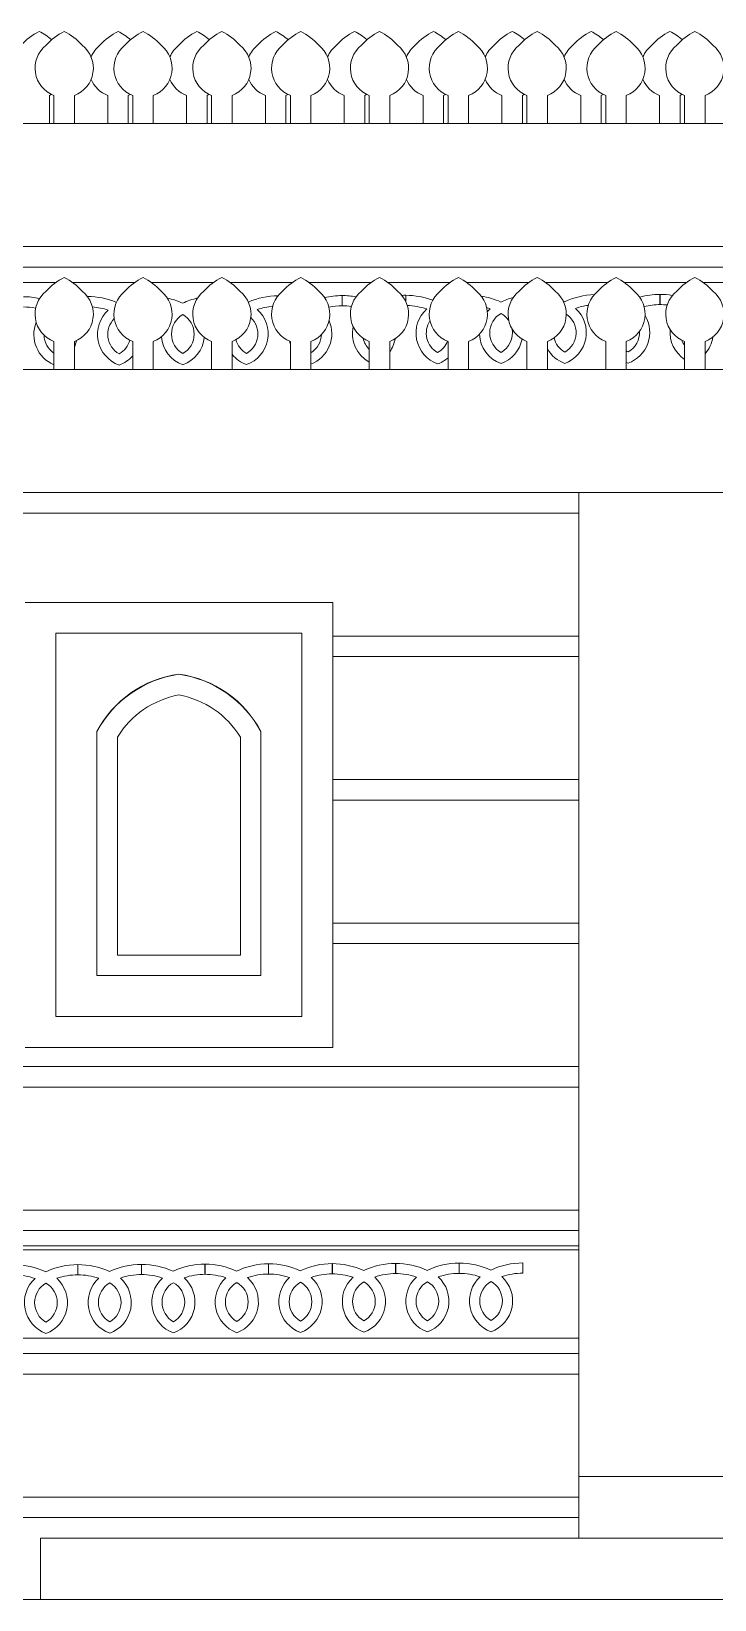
# Model space of a CAD drawing. Header units: inches. Extents: x -6210 to 141093, y -2740 to 21225.
# Drawn here: x 93347.6 to 93414.2, y 3206.3 to 3359.3 of the extents above; entities that cross this region are included whole.
import ezdxf

# ---------------------------------------------------------------- set-up
doc = ezdxf.new("R2010")
doc.units = ezdxf.units.IN
doc.header["$LTSCALE"] = 100
doc.header["$MEASUREMENT"] = 0
doc.layers.add('car area', color=53, linetype='Continuous')

msp = doc.modelspace()

# ---------------------------------------------------------------- linework, layer by layer
at = {"layer": 'car area', "linetype": 'Continuous', "lineweight": 0, "extrusion": (0, 1, 0)}
for p, q in [((93349.36103, 3353.08206), (93349.36103, 3350.33662)), ((93349.79853, 3350.3359), (93349.79853, 3353.08151)), ((93351.79853, 3353.08151), (93351.79853, 3350.3359)), ((93355.04853, 3350.33662), (93355.04853, 3353.08218)), ((93357.04853, 3353.08218), (93357.04853, 3350.33662)), ((93357.48603, 3350.33602), (93357.48603, 3353.08163)), ((93359.48603, 3353.08163), (93359.48603, 3350.33602)), ((93362.73603, 3350.3367), (93362.73603, 3353.08231)), ((93364.73603, 3353.08231), (93364.73603, 3350.3367)), ((93365.17353, 3350.33591), (93365.17353, 3353.08152)), ((93367.17353, 3353.08152), (93367.17353, 3350.33591)), ((93370.42353, 3350.33682), (93370.42353, 3353.08243)), ((93372.42353, 3353.08243), (93372.42353, 3350.33682)), ((93372.86103, 3350.33592), (93372.86103, 3353.08153)), ((93374.86103, 3353.08153), (93374.86103, 3350.33592)), ((93378.11103, 3350.33694), (93378.11103, 3353.08255)), ((93380.11103, 3353.08255), (93380.11103, 3350.33694)), ((93380.54853, 3350.33592), (93380.54853, 3353.08153)), ((93382.54853, 3353.08153), (93382.54853, 3350.33592)), ((93385.79853, 3350.33706), (93385.79853, 3353.08267)), ((93387.79853, 3353.08267), (93387.79853, 3350.33706)), ((93388.23603, 3350.33604), (93388.23603, 3353.08165)), ((93390.23603, 3353.08165), (93390.23603, 3350.33604)), ((93393.48603, 3350.33718), (93393.48603, 3353.08279)), ((93395.48603, 3353.08279), (93395.48603, 3350.33719)), ((93395.92353, 3350.33616), (93395.92353, 3353.08177)), ((93397.92353, 3353.08177), (93397.92353, 3350.33617)), ((93401.17353, 3350.33731), (93401.17353, 3353.08292)), ((93403.17353, 3353.08292), (93403.17353, 3350.33731)), ((93403.61103, 3350.33629), (93403.61103, 3353.0819)), ((93405.61103, 3353.0819), (93405.61103, 3350.33629)), ((93408.86103, 3350.33743), (93408.86103, 3353.08304)), ((93410.86103, 3353.08304), (93410.86103, 3350.33743)), ((93411.29853, 3350.33641), (93411.29853, 3353.08202)), ((93413.29853, 3353.08202), (93413.29853, 3350.33641)), ((93541.98603, 3350.33662), (93214.98603, 3350.33662)), ((93351.79853, 3350.3359), (93349.79853, 3350.3359)), ((93359.48603, 3350.33602), (93357.48603, 3350.33602)), ((93364.73603, 3350.3367), (93362.73603, 3350.3367)), ((93367.17353, 3350.33591), (93365.17353, 3350.33591)), ((93372.42353, 3350.33682), (93370.42353, 3350.33682)), ((93374.86103, 3350.33592), (93372.86103, 3350.33592)), ((93380.11103, 3350.33694), (93378.11103, 3350.33694)), ((93382.54853, 3350.33592), (93380.54853, 3350.33592)), ((93387.79853, 3350.33706), (93385.79853, 3350.33706)), ((93390.23603, 3350.33604), (93388.23603, 3350.33604)), ((93395.48603, 3350.33719), (93393.48603, 3350.33718)), ((93397.92353, 3350.33617), (93395.92353, 3350.33616)), ((93403.17353, 3350.33731), (93401.17353, 3350.33731)), ((93405.61103, 3350.33629), (93403.61103, 3350.33629)), ((93410.86103, 3350.33743), (93408.86103, 3350.33743)), ((93413.29853, 3350.33641), (93411.29853, 3350.33641)), ((93214.98603, 3338.33662), (93541.98603, 3338.33662)), ((93541.98603, 3336.33662), (93214.98603, 3336.33662)), ((93350.00095, 3334.83662), (93343.90844, 3334.83662)), ((93357.68828, 3334.83662), (93351.5961, 3334.83662)), ((93365.37593, 3334.83662), (93359.28377, 3334.83662)), ((93373.06342, 3334.83662), (93366.97112, 3334.83662)), ((93380.75092, 3334.83662), (93374.65863, 3334.83662)), ((93388.43825, 3334.83662), (93382.34613, 3334.83662)), ((93396.12558, 3334.83662), (93390.0338, 3334.83662)), ((93403.81291, 3334.83662), (93397.72147, 3334.83662)), ((93411.50024, 3334.83662), (93405.40914, 3334.83662)), ((93419.18757, 3334.83662), (93413.09681, 3334.83662)), ((93377.89789, 3333.55801), (93377.89789, 3332.56075)), ((93377.89789, 3332.56075), (93377.89789, 3333.55801)), ((93384.10999, 3333.58127), (93384.10999, 3332.9789)), ((93384.10999, 3332.9789), (93384.10999, 3333.58127)), ((93408.87608, 3332.67688), (93408.87608, 3333.67414)), ((93408.90352, 3333.67419), (93408.90352, 3332.67693)), ((93349.79853, 3326.3359), (93349.79853, 3329.08151)), ((93351.79853, 3329.08151), (93351.79853, 3326.3359)), ((93357.48603, 3326.33602), (93357.48603, 3329.08163)), ((93359.48603, 3329.08163), (93359.48603, 3326.33602)), ((93365.17353, 3326.33591), (93365.17353, 3329.08152)), ((93367.17353, 3329.08152), (93367.17353, 3326.33591)), ((93372.86103, 3326.33592), (93372.86103, 3329.08153)), ((93374.86103, 3329.08153), (93374.86103, 3326.33592)), ((93380.54853, 3326.33592), (93380.54853, 3329.08153)), ((93382.54853, 3329.08153), (93382.54853, 3326.33592)), ((93388.23603, 3326.33604), (93388.23603, 3329.08165)), ((93390.23603, 3329.08165), (93390.23603, 3326.33604)), ((93395.92353, 3326.33616), (93395.92353, 3329.08177)), ((93397.92353, 3329.08177), (93397.92353, 3326.33617)), ((93403.61103, 3326.33629), (93403.61103, 3329.0819)), ((93405.61103, 3329.0819), (93405.61103, 3326.33629)), ((93411.29853, 3326.33641), (93411.29853, 3329.08202)), ((93413.29853, 3329.08202), (93413.29853, 3326.33641)), ((93541.98603, 3326.33662), (93331.98603, 3326.33662)), ((93351.79853, 3326.3359), (93349.79853, 3326.3359)), ((93359.48603, 3326.33602), (93357.48603, 3326.33602)), ((93367.17353, 3326.33591), (93365.17353, 3326.33591)), ((93374.86103, 3326.33592), (93372.86103, 3326.33592)), ((93382.54853, 3326.33592), (93380.54853, 3326.33592)), ((93390.23603, 3326.33604), (93388.23603, 3326.33604)), ((93397.92353, 3326.33617), (93395.92353, 3326.33616)), ((93405.61103, 3326.33629), (93403.61103, 3326.33629)), ((93413.29853, 3326.33641), (93411.29853, 3326.33641)), ((93541.98603, 3314.33662), (93331.98603, 3314.33662)), ((93400.98603, 3314.33662), (93400.98603, 3312.33662)), ((93400.98603, 3312.33662), (93331.98603, 3312.33662)), ((93400.98603, 3300.33662), (93400.98603, 3312.33662)), ((93346.98603, 3303.61669), (93376.98603, 3303.61669)), ((93376.98603, 3300.33662), (93376.98603, 3303.61669)), ((93349.98603, 3263.21162), (93349.98603, 3300.61669)), ((93349.98603, 3300.61669), (93373.98603, 3300.61669)), ((93373.98603, 3300.61669), (93373.98603, 3263.21162)), ((93376.98603, 3298.33662), (93376.98603, 3300.33662)), ((93376.98603, 3300.33662), (93400.98603, 3300.33662)), ((93400.98603, 3300.33662), (93400.98603, 3298.33662)), ((93376.98603, 3286.33662), (93376.98603, 3298.33662)), ((93400.98603, 3298.33662), (93376.98603, 3298.33662)), ((93400.98603, 3286.33662), (93400.98603, 3298.33662)), ((93353.98603, 3267.21162), (93353.98603, 3291.01669)), ((93369.98603, 3291.01669), (93369.98603, 3267.21162)), ((93355.98603, 3269.21162), (93355.98603, 3290.48332)), ((93367.98603, 3290.48332), (93367.98603, 3269.21162)), ((93376.98603, 3284.33662), (93376.98603, 3286.33662)), ((93376.98603, 3286.33662), (93400.98603, 3286.33662)), ((93400.98603, 3286.33662), (93400.98603, 3284.33662)), ((93376.98603, 3272.33662), (93376.98603, 3284.33662)), ((93400.98603, 3284.33662), (93376.98603, 3284.33662)), ((93400.98603, 3272.33662), (93400.98603, 3284.33662)), ((93376.98603, 3270.33662), (93376.98603, 3272.33662)), ((93376.98603, 3272.33662), (93400.98603, 3272.33662)), ((93400.98603, 3272.33662), (93400.98603, 3270.33662)), ((93376.98603, 3260.21162), (93376.98603, 3270.33662)), ((93400.98603, 3270.33662), (93376.98603, 3270.33662)), ((93400.98603, 3258.33662), (93400.98603, 3270.33662)), ((93367.98603, 3269.21162), (93355.98603, 3269.21162)), ((93369.98603, 3267.21162), (93353.98603, 3267.21162)), ((93373.98603, 3263.21162), (93349.98603, 3263.21162)), ((93376.98603, 3260.21162), (93346.98603, 3260.21162)), ((93331.98603, 3258.33662), (93400.98603, 3258.33662)), ((93400.98603, 3258.33662), (93400.98603, 3256.33662)), ((93400.98603, 3256.33662), (93331.98603, 3256.33662)), ((93400.98603, 3244.33662), (93400.98603, 3256.33662)), ((93331.98603, 3244.33662), (93400.98603, 3244.33662)), ((93400.98603, 3244.33662), (93400.98603, 3242.33662)), ((93400.98603, 3242.33662), (93331.98603, 3242.33662)), ((93400.98603, 3240.83662), (93400.98603, 3242.33662)), ((93331.98603, 3240.83662), (93400.98603, 3240.83662)), ((93400.98603, 3240.45591), (93333.42841, 3240.45591)), ((93400.98603, 3240.83662), (93400.98603, 3240.45591)), ((93400.98603, 3240.45591), (93400.98603, 3231.83662)), ((93352.12931, 3239.02331), (93352.12931, 3238.02605)), ((93352.12931, 3238.02605), (93352.12931, 3239.02331)), ((93358.34141, 3239.04657), (93358.34141, 3238.04931)), ((93358.34141, 3238.04931), (93358.34141, 3239.04657)), ((93364.52608, 3238.07251), (93364.52608, 3239.06978)), ((93364.55352, 3239.06983), (93364.55352, 3238.07257)), ((93370.73818, 3239.09303), (93370.73818, 3238.09577)), ((93370.73818, 3238.09577), (93370.73818, 3239.09303)), ((93376.92285, 3238.11898), (93376.92285, 3239.11624)), ((93376.95028, 3239.11629), (93376.95028, 3238.11903)), ((93383.10751, 3238.14218), (93383.10751, 3239.13944)), ((93383.13495, 3239.13949), (93383.13495, 3238.14223)), ((93389.31961, 3239.1627), (93389.31961, 3238.16544)), ((93389.31961, 3238.16544), (93389.31961, 3239.1627)), ((93395.53171, 3239.18596), (93395.53171, 3238.18869)), ((93400.98603, 3231.83662), (93331.98603, 3231.83662)), ((93400.98603, 3230.33662), (93400.98603, 3231.83662)), ((93331.98603, 3230.33662), (93400.98603, 3230.33662)), ((93400.98603, 3230.33662), (93400.98603, 3228.33662)), ((93400.98603, 3228.33662), (93331.98603, 3228.33662)), ((93400.98603, 3216.33662), (93400.98603, 3228.33662)), ((93400.98603, 3212.33662), (93400.98603, 3218.33662)), ((93472.98603, 3218.33662), (93400.98603, 3218.33662)), ((93331.98603, 3216.33662), (93400.98603, 3216.33662)), ((93400.98603, 3214.33662), (93331.98603, 3214.33662)), ((93400.98603, 3212.33662), (93400.98603, 3214.33662)), ((93348.48603, 3206.33662), (93348.48603, 3212.33662)), ((93514.98603, 3212.33662), (93348.48603, 3212.33662)), ((93331.98603, 3206.33662), (93348.48603, 3206.33662)), ((93514.98603, 3206.33662), (93348.48603, 3206.33662))]:
    msp.add_line(p, q, dxfattribs=at)
at = {"layer": 'car area', "linetype": 'Continuous', "lineweight": 0}
for centre, radius, start, end in [((93351.28237, 3353.69968), 6.34226, 117.4268136, 137.6041199), ((93345.43968, 3353.69968), 6.34226, 49.2447401, 62.5731864), ((93353.71987, 3353.69912), 6.34226, 117.4268136, 137.6041199), ((93347.87718, 3353.69912), 6.34226, 42.3958801, 62.5731864), ((93358.96987, 3353.6998), 6.34226, 117.4268136, 137.6041199), ((93353.12718, 3353.6998), 6.34226, 49.2447401, 62.5731864), ((93361.40737, 3353.69924), 6.34226, 117.4268136, 137.6041199), ((93355.56468, 3353.69924), 6.34226, 42.3958801, 62.5731864), ((93366.65737, 3353.69992), 6.34226, 117.4268136, 137.6041199), ((93360.81468, 3353.69992), 6.34226, 49.2431292, 62.5731864), ((93369.09487, 3353.69913), 6.34226, 117.4268136, 137.6041199), ((93363.25218, 3353.69913), 6.34226, 42.3958801, 62.5731864), ((93374.34487, 3353.70004), 6.34226, 117.4268136, 137.6041199), ((93368.50218, 3353.70004), 6.34226, 49.2423238, 62.5731864), ((93376.78237, 3353.69914), 6.34226, 117.4268136, 137.6041199), ((93370.93968, 3353.69914), 6.34226, 42.3958801, 62.5731864), ((93382.03237, 3353.70016), 6.34226, 117.4268136, 137.6041199), ((93376.18968, 3353.70016), 6.34226, 49.2415184, 62.5731864), ((93384.46987, 3353.69914), 6.34226, 117.4268136, 137.6041199), ((93378.62718, 3353.69914), 6.34226, 42.3958801, 62.5731864), ((93389.71987, 3353.70029), 6.34226, 117.4268136, 137.6041199), ((93383.87718, 3353.70029), 6.34226, 49.2415184, 62.5731864), ((93392.15737, 3353.69927), 6.34226, 117.4268136, 137.6041199), ((93386.31468, 3353.69927), 6.34226, 42.3958801, 62.5731864), ((93397.40737, 3353.70041), 6.34226, 117.4268136, 137.6041199), ((93391.56468, 3353.70041), 6.34226, 49.2415184, 62.5731864), ((93399.84487, 3353.69939), 6.34226, 117.4268136, 137.6041199), ((93394.00218, 3353.69939), 6.34226, 42.3958801, 62.5731864), ((93405.09487, 3353.70053), 6.34226, 117.4268136, 137.6041199), ((93399.25218, 3353.70053), 6.34226, 49.2415184, 62.5731864), ((93407.53237, 3353.69951), 6.34226, 117.4268136, 137.6041199), ((93401.68968, 3353.69951), 6.34226, 42.3958801, 62.5731864), ((93412.78237, 3353.70065), 6.34226, 117.4268136, 137.6041199), ((93406.93968, 3353.70065), 6.34226, 49.2415184, 62.5731864), ((93415.21987, 3353.69963), 6.34226, 117.4268136, 137.6041199), ((93409.37718, 3353.69963), 6.34226, 42.3958801, 62.5731864), ((93350.79853, 3355.74363), 2.84375, 128.2985857, 249.4118283), ((93350.79853, 3355.74363), 2.84375, 290.588166, 51.7014143), ((93356.04853, 3355.74431), 2.84375, 128.2985857, 157.3875139), ((93358.48603, 3355.74376), 2.84375, 128.2985857, 249.4118283), ((93358.48603, 3355.74376), 2.84375, 290.588166, 51.7014143), ((93363.73603, 3355.74443), 2.84375, 128.2985857, 157.3875139), ((93366.17353, 3355.74365), 2.84375, 128.2985857, 249.4118283), ((93366.17353, 3355.74365), 2.84375, 290.588166, 51.7014143), ((93371.42353, 3355.74455), 2.84375, 128.2985857, 157.3900552), ((93373.86103, 3355.74365), 2.84375, 128.2985857, 249.4118283), ((93373.86103, 3355.74365), 2.84375, 290.588166, 51.7014143), ((93379.11103, 3355.74468), 2.84375, 128.2985857, 157.391326), ((93381.54853, 3355.74366), 2.84375, 128.2985857, 249.4118283), ((93381.54853, 3355.74366), 2.84375, 290.588166, 51.7014143), ((93386.79853, 3355.7448), 2.84375, 128.2985857, 157.3925968), ((93389.23603, 3355.74378), 2.84375, 128.2985857, 249.4118283), ((93389.23603, 3355.74378), 2.84375, 290.588166, 51.7014143), ((93394.48603, 3355.74492), 2.84375, 128.2985857, 157.3925968), ((93396.92353, 3355.7439), 2.84375, 128.2985857, 249.4118283), ((93396.92353, 3355.7439), 2.84375, 290.588166, 51.7014143), ((93402.17353, 3355.74504), 2.84375, 128.2985857, 157.3925968), ((93404.61103, 3355.74402), 2.84375, 128.2985857, 249.4118283), ((93404.61103, 3355.74402), 2.84375, 290.588166, 51.7014143), ((93409.86103, 3355.74516), 2.84375, 128.2985857, 157.3925968), ((93412.29853, 3355.74414), 2.84375, 128.2985857, 249.4118283), ((93412.29853, 3355.74414), 2.84375, 290.588166, 51.7014143), ((93356.04853, 3355.74431), 2.84375, 202.6272413, 249.4118283), ((93363.73603, 3355.74443), 2.84375, 202.6272413, 249.4118283), ((93371.42353, 3355.74455), 2.84375, 202.6297808, 249.4118283), ((93379.11103, 3355.74468), 2.84375, 202.6310504, 249.4118283), ((93386.79853, 3355.7448), 2.84375, 202.63232, 249.4118283), ((93394.48603, 3355.74492), 2.84375, 202.63232, 249.4118283), ((93402.17353, 3355.74504), 2.84375, 202.63232, 249.4118283), ((93409.86103, 3355.74516), 2.84375, 202.63232, 249.4118283), ((93348.36103, 3355.74419), 2.84375, 290.588166, 295.3639109), ((93356.04853, 3355.74431), 2.84375, 290.588166, 295.3639109), ((93363.73603, 3355.74443), 2.84375, 290.588166, 295.35844), ((93371.42353, 3355.74455), 2.84375, 290.588166, 295.3557046), ((93379.11103, 3355.74468), 2.84375, 290.588166, 295.3529693), ((93386.79853, 3355.7448), 2.84375, 290.588166, 295.3529693), ((93394.48603, 3355.74492), 2.84375, 290.588166, 295.3529693), ((93402.17353, 3355.74504), 2.84375, 290.588166, 295.3529693), ((93409.86103, 3355.74516), 2.84375, 290.588166, 295.3529693), ((93353.71987, 3329.69912), 6.34226, 117.4268136, 137.6041199), ((93347.87718, 3329.69912), 6.34226, 42.3958801, 62.5731864), ((93361.40737, 3329.69924), 6.34226, 117.4268136, 137.6041199), ((93355.56468, 3329.69924), 6.34226, 42.3958801, 62.5731864), ((93369.09487, 3329.69913), 6.34226, 117.4268136, 137.6041199), ((93363.25218, 3329.69913), 6.34226, 42.3958801, 62.5731864), ((93376.78237, 3329.69914), 6.34226, 117.4268136, 137.6041199), ((93370.93968, 3329.69914), 6.34226, 42.3958801, 62.5731864), ((93384.46987, 3329.69914), 6.34226, 117.4268136, 137.6041199), ((93378.62718, 3329.69914), 6.34226, 42.3958801, 62.5731864), ((93392.15737, 3329.69927), 6.34226, 117.4268136, 137.6041199), ((93386.31468, 3329.69927), 6.34226, 42.3958801, 62.5731864), ((93399.84487, 3329.69939), 6.34226, 117.4268136, 137.6041199), ((93394.00218, 3329.69939), 6.34226, 42.3958801, 62.5731864), ((93407.53237, 3329.69951), 6.34226, 117.4268136, 137.6041199), ((93401.68968, 3329.69951), 6.34226, 42.3958801, 62.5731864), ((93415.21987, 3329.69963), 6.34226, 117.4268136, 137.6041199), ((93409.37718, 3329.69963), 6.34226, 42.3958801, 62.5731864), ((93350.79853, 3331.74363), 2.84375, 128.2985857, 249.4118283), ((93350.79853, 3331.74363), 2.84375, 290.588166, 51.7014143), ((93358.48603, 3331.74376), 2.84375, 128.2985857, 249.4118283), ((93358.48603, 3331.74376), 2.84375, 290.588166, 51.7014143), ((93366.17353, 3331.74365), 2.84375, 128.2985857, 249.4118283), ((93366.17353, 3331.74365), 2.84375, 290.588166, 51.7014143), ((93373.86103, 3331.74365), 2.84375, 128.2985857, 249.4118283), ((93373.86103, 3331.74365), 2.84375, 290.588166, 51.7014143), ((93381.54853, 3331.74366), 2.84375, 128.2985857, 249.4118283), ((93381.54853, 3331.74366), 2.84375, 290.588166, 51.7014143), ((93389.23603, 3331.74378), 2.84375, 128.2985857, 249.4118283), ((93389.23603, 3331.74378), 2.84375, 290.588166, 51.7014143), ((93396.92353, 3331.7439), 2.84375, 128.2985857, 249.4118283), ((93396.92353, 3331.7439), 2.84375, 290.588166, 51.7014143), ((93404.61103, 3331.74402), 2.84375, 128.2985857, 249.4118283), ((93404.61103, 3331.74402), 2.84375, 290.588166, 51.7014143), ((93412.29853, 3331.74414), 2.84375, 128.2985857, 249.4118283), ((93412.29853, 3331.74414), 2.84375, 290.588166, 51.7014143), ((93346.83739, 3326.11957), 7.32216, 77.6703125, 90), ((93346.8395, 3326.10787), 6.3366, 79.2929318, 90.0190987), ((93353.04949, 3326.14283), 7.32216, 67.2154596, 89.9010597), ((93353.0516, 3326.13112), 6.3366, 71.2319189, 85.4550824), ((93359.26159, 3326.16608), 7.32216, 65.1143541, 77.4050172), ((93365.47369, 3326.18934), 7.32216, 103.1648369, 115.3146468), ((93371.68579, 3326.2126), 7.32216, 90.2632454, 113.5492784), ((93371.6879, 3326.20089), 6.3366, 95.1135699, 108.9756396), ((93377.89789, 3326.23585), 7.32216, 90, 103.3953152), ((93377.9, 3326.22415), 6.3366, 90.0190987, 101.6480746), ((93377.89789, 3326.23585), 7.32216, 79.2868898, 90), ((93377.9, 3326.22415), 6.3366, 81.7797194, 90.0190987), ((93384.10999, 3326.25911), 7.32216, 90, 92.9963748), ((93384.10999, 3326.25911), 7.32216, 69.0017318, 90), ((93384.1121, 3326.24741), 6.3366, 71.2319189, 88.6096504), ((93388.29972, 3329.88983), 3.18973, 132.3525343, 250.1389957), ((93390.29466, 3326.28231), 7.32216, 65.1143541, 80.8069918), ((93390.29677, 3326.27061), 6.3366, 71.2319189, 74.3167347), ((93394.48438, 3329.91303), 3.18973, 132.3525343, 139.232933), ((93396.50676, 3326.30557), 7.32216, 105.1530583, 115.3146468), ((93396.50676, 3326.30557), 7.32216, 65.1143541, 66.0823254), ((93402.71886, 3326.32883), 7.32216, 91.7251035, 115.3146468), ((93398.52913, 3329.93629), 3.18973, 289.8610043, 48.0713122), ((93402.72097, 3326.31713), 6.3366, 97.4512212, 108.9756396), ((93408.90352, 3326.35203), 7.32216, 90, 105.6999535), ((93408.90563, 3326.34033), 6.3366, 90.0190987, 104.1495618), ((93408.87608, 3326.35198), 7.32216, 80.243695, 90), ((93408.87819, 3326.34028), 6.3366, 83.4756313, 90.0190987), ((93351.02711, 3329.75029), 3.18973, 158.0133743, 247.3457295), ((93357.23921, 3329.77355), 3.18973, 132.3525343, 250.1389957), ((93357.23921, 3329.77355), 2.18973, 135.5510651, 240.3374308), ((93363.45131, 3329.7968), 2.18973, 119.6625692, 240.3374308), ((93359.2637, 3326.15438), 6.3366, 71.2319189, 71.2560794), ((93363.45131, 3329.7968), 3.18973, 132.3525343, 132.4041567), ((93361.28396, 3329.7968), 2.18973, 299.6625692, 60.3374308), ((93367.49606, 3329.82006), 3.18973, 289.8610043, 48.0713122), ((93367.49606, 3329.82006), 2.18973, 299.6625692, 46.6918695), ((93373.70816, 3329.84332), 3.18973, 291.188075, 23.466399), ((93388.29972, 3329.88983), 2.18973, 146.7547104, 240.3374308), ((93394.48438, 3329.91303), 2.18973, 119.6625692, 240.3374308), ((93392.31703, 3329.91303), 2.18973, 33.0863572, 60.3374308), ((93398.52913, 3329.93629), 2.18973, 299.6625692, 55.5676528), ((93404.7138, 3329.9595), 3.18973, 289.8610043, 30.8931572), ((93351.02711, 3329.75029), 2.18973, 181.7523529, 235.8702754), ((93348.85976, 3329.75029), 3.18973, 337.12013, 349.4065391), ((93355.07186, 3329.77355), 2.18973, 299.6625692, 345.1728157), ((93363.45131, 3329.7968), 3.18973, 184.7742524, 250.1389957), ((93361.28396, 3329.7968), 3.18973, 289.8610043, 354.2277862), ((93369.66341, 3329.82006), 2.18973, 194.9770797, 240.3374308), ((93373.70816, 3329.84332), 2.18973, 301.7684381, 357.7529428), ((93382.08761, 3329.86657), 3.18973, 167.7503478, 241.1502611), ((93382.08761, 3329.86657), 2.18973, 192.5244087, 225.3424165), ((93379.92026, 3329.86657), 3.18973, 325.484974, 350.4727585), ((93394.48438, 3329.91303), 3.18973, 182.3072297, 250.1389957), ((93392.31703, 3329.91303), 2.18973, 299.6625692, 10.2646843), ((93392.31703, 3329.91303), 3.18973, 289.8610043, 349.1376758), ((93400.69648, 3329.93629), 2.18973, 193.5409086, 240.3374308), ((93404.7138, 3329.9595), 2.18973, 299.6625692, 2.5866762), ((93413.06581, 3329.9827), 3.18973, 175.4075213, 236.3544393), ((93413.06581, 3329.9827), 2.18973, 200.8171914, 216.1885489), ((93410.89845, 3329.9827), 3.18973, 318.8020292, 351.397224), ((93355.07186, 3329.77355), 3.18973, 289.8610043, 319.1878584), ((93369.66341, 3329.82006), 3.18973, 218.6848149, 250.1389957), ((93375.87551, 3329.84332), 3.18973, 193.1478374, 199.0801909), ((93386.13236, 3329.88983), 2.18973, 299.6625692, 338.9907347), ((93400.69648, 3329.93629), 3.18973, 209.6179053, 250.1389957), ((93406.88115, 3329.9595), 2.18973, 234.5468548, 240.3374308), ((93386.13236, 3329.88983), 3.18973, 289.8610043, 311.2626711), ((93406.88115, 3329.9595), 3.18973, 246.5348399, 250.1389957), ((93363.36889, 3286.12689), 10.58056, 97.5099398, 152.4741006), ((93363.57356, 3285.83451), 10.89843, 98.375841, 151.6081994), ((93360.60317, 3286.12689), 10.58056, 27.5258994, 82.4900602), ((93360.3985, 3285.83451), 10.89843, 28.3918006, 81.624159), ((93363.57356, 3285.83451), 8.89843, 100.2769025, 148.5045754), ((93360.3985, 3285.83451), 8.89843, 31.4954246, 79.7230975), ((93345.91721, 3231.6779), 7.32216, 65.1143541, 90), ((93352.12931, 3231.70116), 7.32216, 90, 115.3146468), ((93352.12931, 3231.70116), 7.32216, 65.1143541, 90), ((93358.34141, 3231.72441), 7.32216, 90, 115.3146468), ((93358.34141, 3231.72441), 7.32216, 65.1143541, 90), ((93364.55352, 3231.74767), 7.32216, 90, 115.3146468), ((93364.52608, 3231.74762), 7.32216, 65.1143541, 90), ((93370.73818, 3231.77087), 7.32216, 90, 115.3146468), ((93370.73818, 3231.77087), 7.32216, 65.1143541, 90), ((93376.95028, 3231.79413), 7.32216, 90, 115.3146468), ((93376.92285, 3231.79408), 7.32216, 65.1143541, 90), ((93383.13495, 3231.81734), 7.32216, 90, 115.3146468), ((93383.10751, 3231.81728), 7.32216, 65.1143541, 90), ((93389.31961, 3231.84054), 7.32216, 90, 115.3146468), ((93389.31961, 3231.84054), 7.32216, 65.1143541, 90), ((93395.53171, 3231.8638), 7.32216, 90, 115.3146468), ((93345.91933, 3231.6662), 6.3366, 71.2319189, 90.0190987), ((93350.10694, 3235.30862), 3.18973, 132.3525343, 250.1389957), ((93347.93959, 3235.30862), 3.18973, 289.8610043, 48.0713122), ((93352.13143, 3231.68945), 6.3366, 90.0190987, 108.9756396), ((93352.13143, 3231.68945), 6.3366, 71.2319189, 90.0190987), ((93356.31904, 3235.33188), 3.18973, 132.3525343, 250.1389957), ((93354.15169, 3235.33188), 3.18973, 289.8610043, 48.0713122), ((93358.34353, 3231.71271), 6.3366, 90.0190987, 108.9756396), ((93358.34353, 3231.71271), 6.3366, 71.2319189, 90.0190987), ((93362.53114, 3235.35513), 3.18973, 132.3525343, 250.1389957), ((93360.36379, 3235.35513), 3.18973, 289.8610043, 48.0713122), ((93364.55563, 3231.73597), 6.3366, 90.0190987, 108.9756396), ((93364.5282, 3231.73592), 6.3366, 71.2319189, 90.0190987), ((93368.71581, 3235.37834), 3.18973, 132.3525343, 250.1389957), ((93366.54846, 3235.37834), 3.18973, 289.8610043, 48.0713122), ((93370.7403, 3231.75917), 6.3366, 90.0190987, 108.9756396), ((93370.7403, 3231.75917), 6.3366, 71.2319189, 90.0190987), ((93374.92791, 3235.40159), 3.18973, 132.3525343, 250.1389957), ((93372.76056, 3235.40159), 3.18973, 289.8610043, 48.0713122), ((93376.9524, 3231.78243), 6.3366, 90.0190987, 108.9756396), ((93376.92496, 3231.78238), 6.3366, 71.2319189, 90.0190987), ((93381.11257, 3235.4248), 3.18973, 132.3525343, 250.1389957), ((93378.94522, 3235.4248), 3.18973, 289.8610043, 48.0713122), ((93383.13706, 3231.80563), 6.3366, 90.0190987, 108.9756396), ((93383.10962, 3231.80558), 6.3366, 71.2319189, 90.0190987), ((93387.29723, 3235.448), 3.18973, 132.3525343, 250.1389957), ((93387.29723, 3235.448), 2.18973, 119.6625692, 240.3374308), ((93385.12988, 3235.448), 3.18973, 289.8610043, 48.0713122), ((93385.12988, 3235.448), 2.18973, 299.6625692, 60.3374308), ((93389.32172, 3231.82884), 6.3366, 90.0190987, 108.9756396), ((93389.32172, 3231.82884), 6.3366, 71.2319189, 90.0190987), ((93393.50933, 3235.47126), 3.18973, 132.3525343, 250.1389957), ((93393.50933, 3235.47126), 2.18973, 119.6625692, 240.3374308), ((93391.34198, 3235.47126), 3.18973, 289.8610043, 48.0713122), ((93391.34198, 3235.47126), 2.18973, 299.6625692, 60.3374308), ((93395.53382, 3231.8521), 6.3366, 90.0190987, 108.9756396), ((93350.10694, 3235.30862), 2.18973, 119.6625692, 240.3374308), ((93347.93959, 3235.30862), 2.18973, 299.6625692, 60.3374308), ((93356.31904, 3235.33188), 2.18973, 119.6625692, 240.3374308), ((93354.15169, 3235.33188), 2.18973, 299.6625692, 60.3374308), ((93362.53114, 3235.35513), 2.18973, 119.6625692, 240.3374308), ((93360.36379, 3235.35513), 2.18973, 299.6625692, 60.3374308), ((93368.71581, 3235.37834), 2.18973, 119.6625692, 240.3374308), ((93366.54846, 3235.37834), 2.18973, 299.6625692, 60.3374308), ((93374.92791, 3235.40159), 2.18973, 119.6625692, 240.3374308), ((93372.76056, 3235.40159), 2.18973, 299.6625692, 60.3374308), ((93381.11257, 3235.4248), 2.18973, 119.6625692, 240.3374308), ((93378.94522, 3235.4248), 2.18973, 299.6625692, 60.3374308)]:
    msp.add_arc(centre, radius, start, end, dxfattribs=at)

doc.saveas('drawing.dxf')
